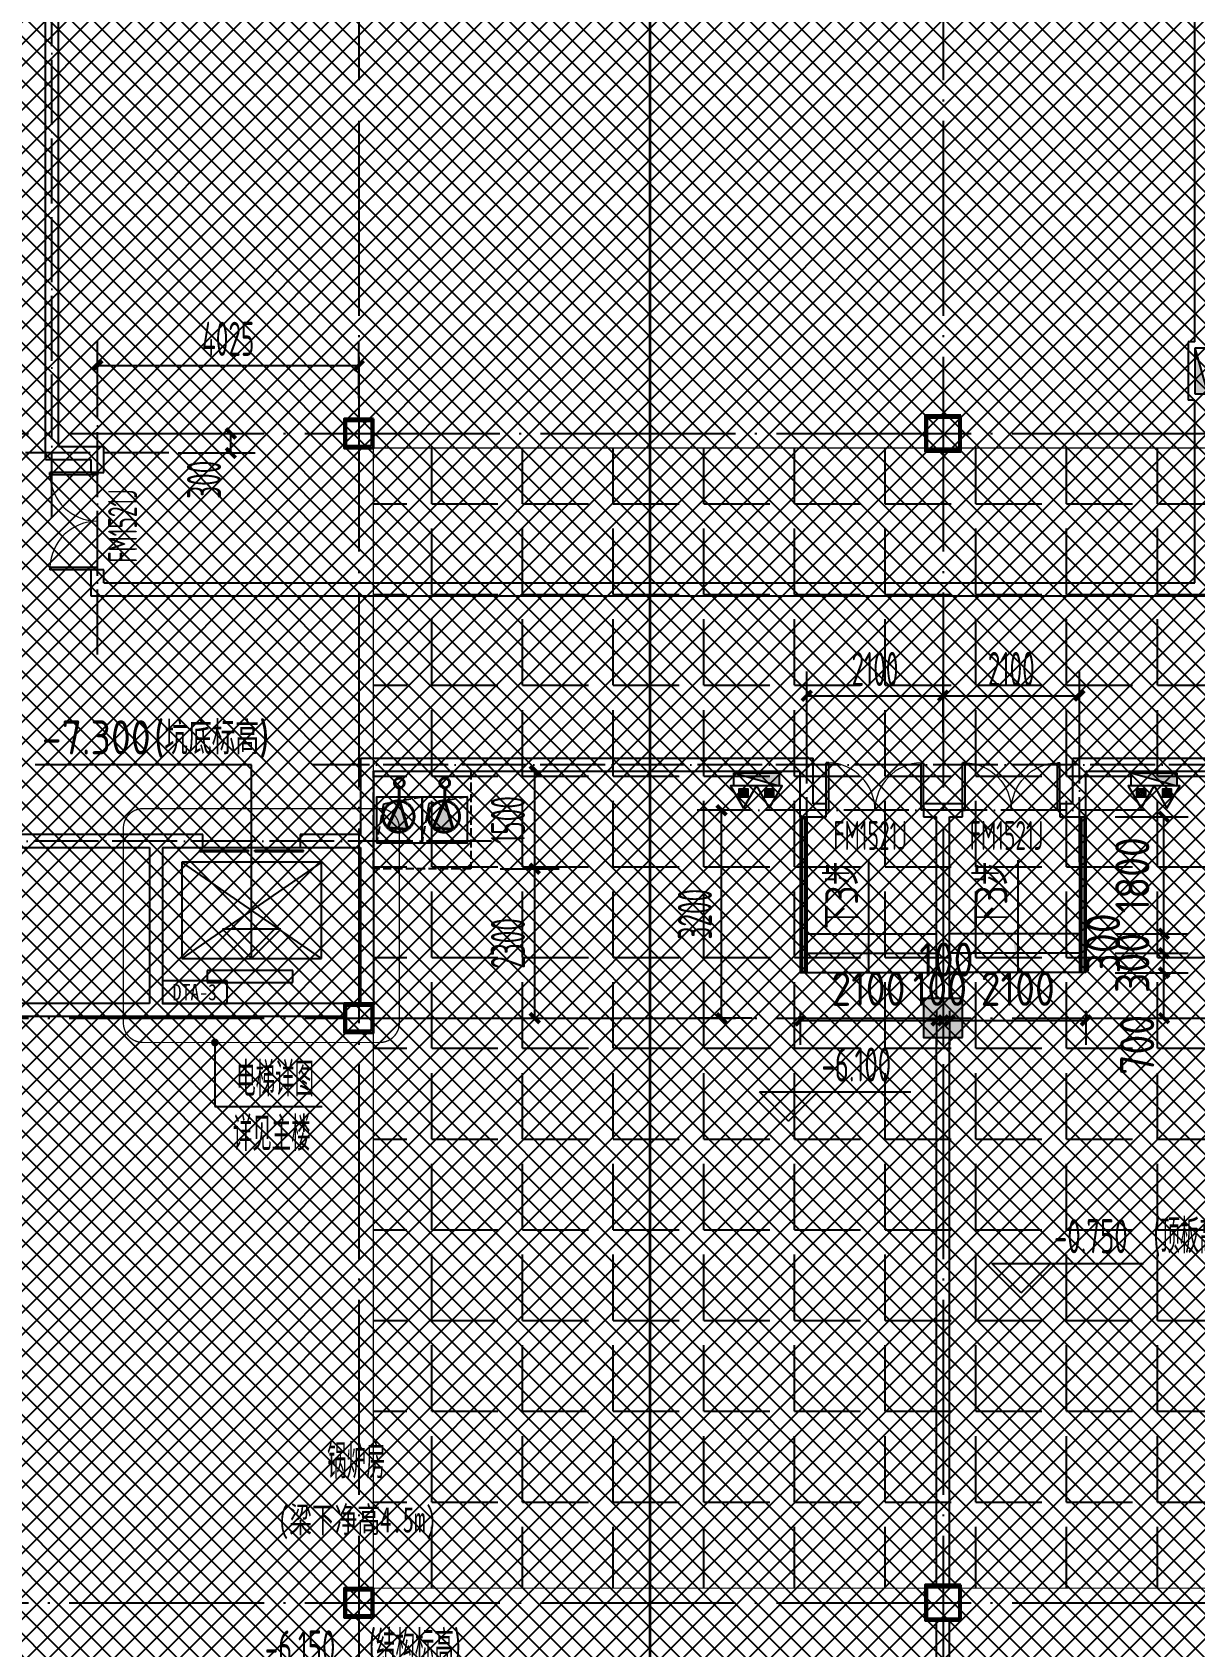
# Model space of a CAD drawing. Extents: x -473190 to 2138458, y -81875 to 2633646.
# Drawn here: x 485709 to 503612, y 97516 to 122368 of the extents above; entities that cross this region are included whole.
import ezdxf
from ezdxf.enums import TextEntityAlignment as Align

# ---------------------------------------------------------------- set-up
doc = ezdxf.new("R2010")
doc.units = 0
doc.header["$LTSCALE"] = 1000
for name, pattern in [('DASH', [0.35, 0.25, -0.1]), ('DOTE', [2.42, 2, -0.2, 0.02, -0.2]), ('排水', [1.1, 1, -0.1])]:
    doc.linetypes.add(name, pattern=pattern)
for name, color, linetype, lineweight in [('A-2F-WALL$0$A-PUB_TEXT', 7, 'Continuous', 15), ('GPS-污水', 2, '排水', 40), ('钢柱', 51, 'Continuous', 35)]:
    doc.layers.add(name, color=color, linetype=linetype, lineweight=lineweight)
for name, color, linetype in [('A-COLUMN', 2, 'Continuous'), ('A-DIM_ELEV', 3, 'Continuous'), ('A-EVTR', 3, 'Continuous'), ('A-ROOM_NAME', 23, 'Continuous'), ('A-WALL', 2, 'Continuous'), ('A-WINDOW', 4, 'Continuous'), ('DIM_ELEV', 3, 'Continuous'), ('DIM_LEAD', 3, 'Continuous'), ('DIM_SYMB', 3, 'Continuous'), ('DOOR_FIRE', 4, 'Continuous'), ('DOOR_FIRE_TEXT', 7, 'Continuous'), ('DOTE', 1, 'DOTE'), ('HANDRAIL', 3, 'Continuous'), ('PUB_DIM', 3, 'Continuous'), ('PUB_HATCH', 8, 'Continuous'), ('PUB_TEXT', 7, 'Continuous'), ('RF-QT', 30, 'Continuous'), ('SPACE', 7, 'Continuous'), ('SRC-03F$0$A-SYMB-NUMB-T', 4, 'Continuous'), ('SRC-03F$0$A-WALL', 7, 'Continuous'), ('W-EQUIP_消火栓', 7, 'Continuous'), ('W-EQUIP_灭火器', 7, 'Continuous'), ('排水', 4, 'Continuous'), ('索引线', 252, 'Continuous'), ('集水坑', 4, 'Continuous')]:
    doc.layers.add(name, color=color, linetype=linetype)
doc.styles.add('8B2_01', font='simhei.ttf', dxfattribs={"width": 0.8})
doc.styles.add('8B2_02', font='tssdeng.shx', dxfattribs={"width": 0.6, "bigfont": 'TSSDCHN.shx'})
doc.styles.add('_TCH_DIM_T3', font='tssdeng.shx', dxfattribs={"width": 0.564706, "bigfont": '@@@tssdchn.shx'})
doc.styles.add('_TCH_WINDOW', font='tssdeng.shx', dxfattribs={"width": 0.8, "height": 3.5, "bigfont": 'tssdchn.shx'})
doc.styles.add('SRC-03F$0$ECADI-TXT', font='simplex.shx', dxfattribs={"bigfont": 'hztxt.shx'})
doc.styles.get("Standard").update_dxf_attribs({"font": 'gbenor.shx', "bigfont": 'gbcbig.shx'})
doc.styles.add('STANDARD_T3', font='gbenor.shx', dxfattribs={"bigfont": 'gbcbig.shx'})
doc.styles.add('黑体', font='simhei.ttf', dxfattribs={"width": 0.65})
doc.dimstyles.new('_TCH_ARCH&&150', dxfattribs={"dimtxt": 525, "dimasz": 150, "dimexe": 375, "dimexo": 450, "dimgap": 150, "dimtad": 1, "dimdec": 0, "dimzin": 0, "dimdsep": 46, "dimtxsty": '_TCH_DIM_T3', "dimblk": 'ARCHTICK', "dimcen": 0.09, "dimclrt": 7, "dimazin": 2, "dimtfac": 1, "dimtdec": 0, "dimtix": 1, "dimtmove": 2, "dimatfit": 3, "dimfxl": 0, "dimtolj": 1, "dimtzin": 0, "dimarcsym": 0})
doc.dimstyles.new('STANDARD&&150', dxfattribs={"dimtxt": 525, "dimasz": 150, "dimexe": 375, "dimexo": 450, "dimgap": 225, "dimtad": 1, "dimdec": 0, "dimzin": 0, "dimdsep": 46, "dimtxsty": 'STANDARD_T3', "dimblk": 'ARCHTICK', "dimcen": 0.09, "dimadec": 0, "dimazin": 0, "dimtfac": 1, "dimtdec": 0, "dimtix": 1, "dimtmove": 2, "dimatfit": 3, "dimfxl": 0, "dimtolj": 1, "dimtzin": 0, "dimarcsym": 0})

# ---------------------------------------------------------------- blocks, each defined once
blk = doc.blocks.new('$SB01_1')
h = blk.add_hatch(color=256)
h.dxf.hatch_style = 1
h.paths.add_polyline_path([(-0.381, -0.323), (0.5, 0), (-0.381, 0.323)])
h.paths.add_polyline_path([(0, 0), (0.002, 0), (0.002, 0.001), (0, 0.001)], flags=24)
h.paths.add_polyline_path([(0, -0.002), (0.003, -0.002), (0.003, -0.001), (0, -0.001)], flags=24)
h.paths.add_polyline_path([(0, -0.003), (0.003, -0.003), (0.003, -0.002), (0, -0.002)], flags=24)
for p, q in [((0.5, 0), (-0.381, 0.323)), ((-0.381, 0.323), (-0.381, -0.323)), ((0.5, 0), (-0.381, -0.323))]:
    blk.add_line(p, q)
blk.add_circle((0, 0), 0.5)
at = {"flags": 1}
for tag, p in [('UNIT', (0, 0)), ('SPEC', (0, -0.002)), ('WHAT', (0, -0.003))]:
    blk.add_attdef(tag, p, '', height=0.001, dxfattribs=at)
blk = doc.blocks.new('人防集水坑')
at = {"layer": 'GPS-污水', "linetype": '排水'}
for p, q in [((307486, 701151), (307284, 701151)), ((307486, 700451), (307284, 700451))]:
    blk.add_line(p, q, dxfattribs=at)
for centre in [(307561, 701151), (307561, 700451)]:
    blk.add_circle(centre, 75, dxfattribs=at)
at = {"layer": '集水坑', "linetype": 'DASH', "ltscale": 0.5}
blk.add_lwpolyline([(306241, 700051), (306241, 701551), (307741, 701551), (307741, 700051)], close=True, dxfattribs=at)
at = {"layer": '集水坑', "linetype": 'Continuous', "ltscale": 0.5}
for points in [[(306641, 701501), (306641, 700801), (307341, 700801), (307341, 701501)], [(306641, 700801), (306641, 700101), (307341, 700101), (307341, 700801)]]:
    blk.add_lwpolyline(points, close=True, dxfattribs=at)
at = {"layer": '集水坑', "linetype": 'DASH', "ltscale": 0.5}
for points in [[(307341, 700801), (307237, 701397), (306641, 701501)], [(307347, 700101), (307243, 700697), (306647, 700801)]]:
    blk.add_lwpolyline(points, dxfattribs=at)
at = {"layer": 'GPS-污水', "linetype": '排水', "xscale": -480.0000000000002, "yscale": 480.0000000000002, "zscale": 480.0000000000002, "rotation": 176.2535374729293}
for p in [(307045, 701164, 0), (307045, 700464, 0)]:
    blk.add_blockref('$SB01_1', p, dxfattribs=at)
blk = doc.blocks.new('_ArchTick')
at = {"color": 0, "linetype": 'ByBlock', "const_width": 0.4}
blk.add_lwpolyline([(-0.5, -0.5), (0.5, 0.5)], dxfattribs=at)
blk = doc.blocks.new('*D5235')
at = {"layer": 'Defpoints', "color": 0, "transparency": 16777216}
for p in [(54909, -75118), (55894, -75118), (54909, -77418)]:
    blk.add_point(p, dxfattribs=at)
at = {"layer": 'PUB_DIM', "color": 0, "lineweight": -2, "transparency": 16777216}
for p, q in [((55359, -75118), (56269, -75118)), ((55894, -77418), (55894, -75118)), ((55359, -77418), (56269, -77418))]:
    blk.add_line(p, q, dxfattribs=at)
at = {"layer": 'PUB_DIM', "color": 0, "lineweight": -2, "transparency": 16777216, "xscale": 150, "yscale": 150, "zscale": 150}
for p, rotation in [((55894, -75118), 90), ((55894, -77418), 270)]:
    blk.add_blockref('_ArchTick', p, dxfattribs=dict(at, rotation=rotation))
at = {"layer": 'PUB_DIM', "color": 7, "transparency": 16777216, "insert": (55481, -76268), "char_height": 525, "attachment_point": 5, "rotation": 90, "style": '_TCH_DIM_T3'}
blk.add_mtext('\\A1;2300', dxfattribs=at)
blk = doc.blocks.new('*D5236')
at = {"layer": 'Defpoints', "color": 0, "transparency": 16777216}
for p in [(54909, -73618), (55894, -73618), (54909, -75118)]:
    blk.add_point(p, dxfattribs=at)
at = {"layer": 'PUB_DIM', "color": 0, "lineweight": -2, "transparency": 16777216}
for p, q in [((55359, -73618), (56269, -73618)), ((55894, -75118), (55894, -73618)), ((55359, -75118), (56269, -75118))]:
    blk.add_line(p, q, dxfattribs=at)
at = {"layer": 'PUB_DIM', "color": 0, "lineweight": -2, "transparency": 16777216, "xscale": 150, "yscale": 150, "zscale": 150}
for p, rotation in [((55894, -73618), 90), ((55894, -75118), 270)]:
    blk.add_blockref('_ArchTick', p, dxfattribs=dict(at, rotation=rotation))
at = {"layer": 'PUB_DIM', "color": 7, "transparency": 16777216, "insert": (55481, -74368), "char_height": 525, "attachment_point": 5, "rotation": 90, "style": '_TCH_DIM_T3'}
blk.add_mtext('\\A1;1500', dxfattribs=at)
blk = doc.blocks.new('A$C00330F2E')
at = {"layer": '钢柱', "color": 4, "lineweight": 35}
for points in [[(18075, -36100), (17625, -36100), (17625, -36550), (18075, -36550)], [(18045, -36520), (17655, -36520), (17655, -36130), (18045, -36130)], [(27125, -36050), (26575, -36050), (26575, -36600), (27125, -36600)], [(27095, -36570), (26605, -36570), (26605, -36080), (27095, -36080)], [(18075, -45100), (17625, -45100), (17625, -45550), (18075, -45550)], [(18045, -45520), (17655, -45520), (17655, -45130), (18045, -45130)], [(18075, -54100), (17625, -54100), (17625, -54550), (18075, -54550)], [(18045, -54520), (17655, -54520), (17655, -54130), (18045, -54130)], [(27125, -54050), (26575, -54050), (26575, -54600), (27125, -54600)], [(27095, -54570), (26605, -54570), (26605, -54080), (27095, -54080)]]:
    blk.add_lwpolyline(points, close=True, dxfattribs=at)
blk = doc.blocks.new('A$C4F5A101F')
at = {"layer": 'DOTE', "color": 16, "linetype": 'DOTE', "ltscale": 1.5}
for p, q in [((-238939.7, 16373.7), (-238939.7, -213765.2)), ((-229939.7, 16373.7), (-229939.7, -213765.2)), ((-297848.4, -39257.4), (-173939.7, -39257.4)), ((-297848.4, -48257.4), (-173939.7, -48257.4)), ((-297848.4, -57257.4), (-173939.7, -57257.4))]:
    blk.add_line(p, q, dxfattribs=at)
blk = doc.blocks.new('*D5502')
at = {"layer": 'Defpoints', "color": 0, "transparency": 16777216}
for p in [(27725, -26337), (25625, -27353), (27725, -27353)]:
    blk.add_point(p, dxfattribs=at)
at = {"layer": 'PUB_DIM', "color": 0, "lineweight": -2, "transparency": 16777216}
for p, q in [((25625, -26903), (25625, -25962)), ((27725, -26903), (27725, -25962)), ((25625, -26337), (27725, -26337))]:
    blk.add_line(p, q, dxfattribs=at)
at = {"layer": 'PUB_DIM', "color": 0, "lineweight": -2, "transparency": 16777216, "xscale": 150, "yscale": 150, "zscale": 150, "rotation": 180}
blk.add_blockref('_ArchTick', (25625, -26337), dxfattribs=at)
at = {"layer": 'PUB_DIM', "color": 0, "lineweight": -2, "transparency": 16777216, "xscale": 150, "yscale": 150, "zscale": 150}
blk.add_blockref('_ArchTick', (27725, -26337), dxfattribs=at)
at = {"layer": 'PUB_DIM', "color": 7, "transparency": 16777216, "insert": (26675, -25925), "char_height": 525, "attachment_point": 5, "style": '_TCH_DIM_T3'}
blk.add_mtext('\\A1;2100', dxfattribs=at)
blk = doc.blocks.new('*D5503')
at = {"layer": 'Defpoints', "color": 0, "transparency": 16777216}
for p in [(29825, -26337), (27725, -27353), (29825, -27353)]:
    blk.add_point(p, dxfattribs=at)
at = {"layer": 'PUB_DIM', "color": 0, "lineweight": -2, "transparency": 16777216}
for p, q in [((27725, -26903), (27725, -25962)), ((29825, -26903), (29825, -25962)), ((27725, -26337), (29825, -26337))]:
    blk.add_line(p, q, dxfattribs=at)
at = {"layer": 'PUB_DIM', "color": 0, "lineweight": -2, "transparency": 16777216, "xscale": 150, "yscale": 150, "zscale": 150, "rotation": 180}
blk.add_blockref('_ArchTick', (27725, -26337), dxfattribs=at)
at = {"layer": 'PUB_DIM', "color": 0, "lineweight": -2, "transparency": 16777216, "xscale": 150, "yscale": 150, "zscale": 150}
blk.add_blockref('_ArchTick', (29825, -26337), dxfattribs=at)
at = {"layer": 'PUB_DIM', "color": 7, "transparency": 16777216, "insert": (28775, -25925), "char_height": 525, "attachment_point": 5, "style": '_TCH_DIM_T3'}
blk.add_mtext('\\A1;2100', dxfattribs=at)
blk = doc.blocks.new('*D5504')
at = {"layer": 'Defpoints', "color": 0, "transparency": 16777216}
for p in [(24314, -28100), (25235, -28100), (25235, -31300)]:
    blk.add_point(p, dxfattribs=at)
at = {"layer": 'PUB_DIM', "color": 0, "lineweight": -2, "transparency": 16777216}
for p, q in [((24785, -28100), (23939, -28100)), ((24314, -31300), (24314, -28100)), ((24785, -31300), (23939, -31300))]:
    blk.add_line(p, q, dxfattribs=at)
at = {"layer": 'PUB_DIM', "color": 0, "lineweight": -2, "transparency": 16777216, "xscale": 150, "yscale": 150, "zscale": 150}
for p, rotation in [((24314, -28100), 90), ((24314, -31300), 270)]:
    blk.add_blockref('_ArchTick', p, dxfattribs=dict(at, rotation=rotation))
at = {"layer": 'PUB_DIM', "color": 7, "transparency": 16777216, "insert": (23902, -29700), "char_height": 525, "attachment_point": 5, "rotation": 90, "style": '_TCH_DIM_T3'}
blk.add_mtext('\\A1;3200', dxfattribs=at)
blk = doc.blocks.new('*D5519')
at = {"layer": 'Defpoints', "color": 0, "transparency": 16777216}
for p in [(15492, -22300), (16755, -22300), (15492, -22600)]:
    blk.add_point(p, dxfattribs=at)
at = {"layer": 'PUB_DIM', "color": 0, "lineweight": -2, "transparency": 16777216}
for p, q in [((15942, -22300), (17130, -22300)), ((16755, -22600), (16755, -22300)), ((15942, -22600), (17130, -22600))]:
    blk.add_line(p, q, dxfattribs=at)
at = {"layer": 'PUB_DIM', "color": 0, "lineweight": -2, "transparency": 16777216, "xscale": 150, "yscale": 150, "zscale": 150}
for p, rotation in [((16755, -22300), 90), ((16755, -22600), 270)]:
    blk.add_blockref('_ArchTick', p, dxfattribs=dict(at, rotation=rotation))
at = {"layer": 'PUB_DIM', "color": 7, "transparency": 16777216, "insert": (16342, -23012), "char_height": 525, "attachment_point": 5, "rotation": 90, "style": '_TCH_DIM_T3'}
blk.add_mtext('\\A1;300', dxfattribs=at)
blk = doc.blocks.new('*D5520')
at = {"layer": 'Defpoints', "color": 0, "transparency": 16777216}
for p in [(18725, -21256), (14700, -22208), (18725, -22208)]:
    blk.add_point(p, dxfattribs=at)
at = {"layer": 'PUB_DIM', "color": 0, "lineweight": -2, "transparency": 16777216}
for p, q in [((14700, -21758), (14700, -20881)), ((18725, -21758), (18725, -20881)), ((14700, -21256), (18725, -21256))]:
    blk.add_line(p, q, dxfattribs=at)
at = {"layer": 'PUB_DIM', "color": 0, "lineweight": -2, "transparency": 16777216, "xscale": 150, "yscale": 150, "zscale": 150, "rotation": 180}
blk.add_blockref('_ArchTick', (14700, -21256), dxfattribs=at)
at = {"layer": 'PUB_DIM', "color": 0, "lineweight": -2, "transparency": 16777216, "xscale": 150, "yscale": 150, "zscale": 150}
blk.add_blockref('_ArchTick', (18725, -21256), dxfattribs=at)
at = {"layer": 'PUB_DIM', "color": 7, "transparency": 16777216, "insert": (16713, -20843), "char_height": 525, "attachment_point": 5, "style": '_TCH_DIM_T3'}
blk.add_mtext('\\A1;4025', dxfattribs=at)
blk = doc.blocks.new('SRC-03F$0$ECADI-TAG-CODE')
at = {"layer": 'SRC-03F$0$A-SYMB-NUMB-T', "color": 1}
blk.add_lwpolyline([(3.41, 8.1), (13.41, 8.1), (13.41, 4.6), (3.41, 4.6)], close=True, dxfattribs=at)
at = {"layer": 'SRC-03F$0$A-SYMB-NUMB-T', "style": 'SRC-03F$0$ECADI-TXT', "width": 0.7}
blk.add_attdef('CODE', text='', height=2.5, dxfattribs=at).set_placement((8.41, 6.35), align=Align.MIDDLE_CENTER)
blk = doc.blocks.new('A$C33CD6E67')
at = {"layer": 'HANDRAIL'}
for points in [[(0, 0), (0, -2400)], [(30, 0), (30, -2400)], [(70, 0), (70, -2400)], [(100, 0), (100, 0), (100, -2400)], [(100, -1800), (2100, -1800)], [(100, -2100), (2100, -2100)], [(0, -2400), (2100, -2400)]]:
    blk.add_lwpolyline(points, dxfattribs=at)
blk = doc.blocks.new('A$C07C2142B')
blk.add_blockref('A$C33CD6E67', (0, 0))
blk = doc.blocks.new('$TwtSys$00000434')
for p, q in [((-0.5, 0.5), (-0.5, -0.5)), ((-0.5, -0.5), (0.5, 0.5)), ((0.5, 0.5), (-0.5, 0.5)), ((0.5, -0.5), (0.5, 0.5)), ((-0.5, -0.5), (0.5, -0.5))]:
    blk.add_line(p, q)
blk.add_solid([(0.5, -0.5), (0.5, 0.5), (-0.5, -0.5)])
blk = doc.blocks.new('$TwtSys$00000546')
h = blk.add_hatch()
h.set_pattern_fill('ANSI31', color=256, scale=200, style=0)
h.set_pattern_definition([(45, (-38543.802, -6670.83), (-17.67767, 17.67767), [])])
h.paths.add_polyline_path([(-65, 174), (65, 174), (65, 44), (-65, 44)])
for points in [[(0, 344), (-198, 0), (198, 0)], [(-65, 174), (65, 174), (65, 44), (-65, 44)]]:
    blk.add_lwpolyline(points, close=True)
blk = doc.blocks.new('ADFASDF')
h = blk.add_hatch()
h.set_pattern_fill('ANSI37', color=8, scale=150)
h.set_pattern_definition([(45, (0, 0), (-168.3798, 168.3798), []), (135, (0, 0), (-168.3798, -168.3798), [])])
h.paths.add_polyline_path([(521397, 239186), (521397, 224886), (539697, 224886), (539697, 169261), (524947, 169261), (524947, 171211), (527822, 171211), (527922, 176611), (501318, 176611), (501125, 109884), (530547, 109887), (530547, 107449), (538188, 100503), (536147, 98236), (540086, 94690), (517812, 69953), (517812, 59790), (482108, 20136), (405247, 20136), (405247, 26086), (391997, 40436), (391997, 64736), (399997, 64738), (399997, 239186), (409022, 239186)])
blk = doc.blocks.new('*D3453')
at = {"layer": 'Defpoints', "color": 0, "transparency": 16777216}
for p in [(501937, 107892), (503138, 107892), (501937, 107192)]:
    blk.add_point(p, dxfattribs=at)
at = {"layer": 'PUB_DIM', "color": 0, "lineweight": -2, "transparency": 16777216}
for p, q in [((502387, 107892), (503513, 107892)), ((503138, 107192), (503138, 107892)), ((502387, 107192), (503513, 107192))]:
    blk.add_line(p, q, dxfattribs=at)
at = {"layer": 'PUB_DIM', "color": 0, "lineweight": -2, "transparency": 16777216, "xscale": 150, "yscale": 150, "zscale": 150}
for p, rotation in [((503138, 107892), 90), ((503138, 107192), 270)]:
    blk.add_blockref('_ArchTick', p, dxfattribs=dict(at, rotation=rotation))
at = {"layer": 'PUB_DIM', "color": 0, "transparency": 16777216, "insert": (502726, 106781), "char_height": 525, "attachment_point": 5, "rotation": 90, "style": 'STANDARD_T3'}
blk.add_mtext('\\A1;700', dxfattribs=at)
blk = doc.blocks.new('*D3454')
at = {"layer": 'Defpoints', "color": 0, "transparency": 16777216}
for p in [(501937, 108192), (503138, 108192), (501937, 107892)]:
    blk.add_point(p, dxfattribs=at)
at = {"layer": 'PUB_DIM', "color": 0, "lineweight": -2, "transparency": 16777216}
for p, q in [((502387, 108192), (503513, 108192)), ((503138, 108192), (503138, 108342)), ((503138, 107892), (503138, 108192)), ((502387, 107892), (503513, 107892)), ((503138, 107892), (503138, 107742))]:
    blk.add_line(p, q, dxfattribs=at)
at = {"layer": 'PUB_DIM', "color": 0, "lineweight": -2, "transparency": 16777216, "xscale": 150, "yscale": 150, "zscale": 150}
for p, rotation in [((503138, 108192), 270), ((503138, 107892), 90)]:
    blk.add_blockref('_ArchTick', p, dxfattribs=dict(at, rotation=rotation))
at = {"layer": 'PUB_DIM', "color": 0, "transparency": 16777216, "insert": (502651, 108042), "char_height": 525, "attachment_point": 5, "rotation": 90, "style": 'STANDARD_T3'}
blk.add_mtext('\\A1;300', dxfattribs=at)
blk = doc.blocks.new('*D3455')
at = {"layer": 'Defpoints', "color": 0, "transparency": 16777216}
for p in [(501937, 108492), (503138, 108492), (501937, 108192)]:
    blk.add_point(p, dxfattribs=at)
at = {"layer": 'PUB_DIM', "color": 0, "lineweight": -2, "transparency": 16777216}
for p, q in [((503138, 108492), (503138, 108642)), ((502387, 108492), (503513, 108492)), ((503138, 108192), (503138, 108492)), ((502387, 108192), (503513, 108192)), ((503138, 108192), (503138, 108042))]:
    blk.add_line(p, q, dxfattribs=at)
at = {"layer": 'PUB_DIM', "color": 0, "lineweight": -2, "transparency": 16777216, "xscale": 150, "yscale": 150, "zscale": 150}
for p, rotation in [((503138, 108492), 270), ((503138, 108192), 90)]:
    blk.add_blockref('_ArchTick', p, dxfattribs=dict(at, rotation=rotation))
at = {"layer": 'PUB_DIM', "color": 0, "transparency": 16777216, "insert": (502201, 108342), "char_height": 525, "attachment_point": 5, "rotation": 90, "style": 'STANDARD_T3'}
blk.add_mtext('\\A1;300', dxfattribs=at)
blk = doc.blocks.new('*D3456')
at = {"layer": 'Defpoints', "color": 0, "transparency": 16777216}
for p in [(501937, 110292), (503138, 110292), (501937, 108492)]:
    blk.add_point(p, dxfattribs=at)
at = {"layer": 'PUB_DIM', "color": 0, "lineweight": -2, "transparency": 16777216}
for p, q in [((502387, 110292), (503513, 110292)), ((503138, 108492), (503138, 110292)), ((502387, 108492), (503513, 108492))]:
    blk.add_line(p, q, dxfattribs=at)
at = {"layer": 'PUB_DIM', "color": 0, "lineweight": -2, "transparency": 16777216, "xscale": 150, "yscale": 150, "zscale": 150}
for p, rotation in [((503138, 110292), 90), ((503138, 108492), 270)]:
    blk.add_blockref('_ArchTick', p, dxfattribs=dict(at, rotation=rotation))
at = {"layer": 'PUB_DIM', "color": 0, "transparency": 16777216, "insert": (502651, 109392), "char_height": 525, "attachment_point": 5, "rotation": 90, "style": 'STANDARD_T3'}
blk.add_mtext('\\A1;1800', dxfattribs=at)
blk = doc.blocks.new('*D3457')
at = {"layer": 'Defpoints', "color": 0, "transparency": 16777216}
for p in [(497537, 107757), (499637, 107757), (499637, 107157)]:
    blk.add_point(p, dxfattribs=at)
at = {"layer": 'PUB_DIM', "color": 0, "lineweight": -2, "transparency": 16777216}
for p, q in [((497537, 107307), (497537, 106782)), ((497537, 107157), (499637, 107157)), ((499637, 107307), (499637, 106782))]:
    blk.add_line(p, q, dxfattribs=at)
at = {"layer": 'PUB_DIM', "color": 0, "lineweight": -2, "transparency": 16777216, "xscale": 150, "yscale": 150, "zscale": 150, "rotation": 180}
blk.add_blockref('_ArchTick', (497537, 107157), dxfattribs=at)
at = {"layer": 'PUB_DIM', "color": 0, "lineweight": -2, "transparency": 16777216, "xscale": 150, "yscale": 150, "zscale": 150}
blk.add_blockref('_ArchTick', (499637, 107157), dxfattribs=at)
at = {"layer": 'PUB_DIM', "color": 0, "transparency": 16777216, "insert": (498587, 107644), "char_height": 525, "attachment_point": 5, "style": 'STANDARD_T3'}
blk.add_mtext('\\A1;2100', dxfattribs=at)
blk = doc.blocks.new('*D3458')
at = {"layer": 'Defpoints', "color": 0, "transparency": 16777216}
for p in [(499637, 107757), (499737, 107757), (499737, 107157)]:
    blk.add_point(p, dxfattribs=at)
at = {"layer": 'PUB_DIM', "color": 0, "lineweight": -2, "transparency": 16777216}
for p, q in [((499637, 107157), (499487, 107157)), ((499637, 107307), (499637, 106782)), ((499637, 107157), (499737, 107157)), ((499737, 107307), (499737, 106782)), ((499737, 107157), (499887, 107157))]:
    blk.add_line(p, q, dxfattribs=at)
at = {"layer": 'PUB_DIM', "color": 0, "lineweight": -2, "transparency": 16777216, "xscale": 150, "yscale": 150, "zscale": 150}
blk.add_blockref('_ArchTick', (499637, 107157), dxfattribs=at)
at = {"layer": 'PUB_DIM', "color": 0, "lineweight": -2, "transparency": 16777216, "xscale": 150, "yscale": 150, "zscale": 150, "rotation": 180}
blk.add_blockref('_ArchTick', (499737, 107157), dxfattribs=at)
at = {"layer": 'PUB_DIM', "color": 0, "transparency": 16777216, "insert": (499687, 107644), "char_height": 525, "attachment_point": 5, "style": 'STANDARD_T3'}
blk.add_mtext('\\A1;100', dxfattribs=at)
blk = doc.blocks.new('*D3459')
at = {"layer": 'Defpoints', "color": 0, "transparency": 16777216}
for p in [(499737, 107757), (499837, 107757), (499837, 107157)]:
    blk.add_point(p, dxfattribs=at)
at = {"layer": 'PUB_DIM', "color": 0, "lineweight": -2, "transparency": 16777216}
for p, q in [((499737, 107157), (499587, 107157)), ((499737, 107307), (499737, 106782)), ((499737, 107157), (499837, 107157)), ((499837, 107307), (499837, 106782)), ((499837, 107157), (499987, 107157))]:
    blk.add_line(p, q, dxfattribs=at)
at = {"layer": 'PUB_DIM', "color": 0, "lineweight": -2, "transparency": 16777216, "xscale": 150, "yscale": 150, "zscale": 150}
blk.add_blockref('_ArchTick', (499737, 107157), dxfattribs=at)
at = {"layer": 'PUB_DIM', "color": 0, "lineweight": -2, "transparency": 16777216, "xscale": 150, "yscale": 150, "zscale": 150, "rotation": 180}
blk.add_blockref('_ArchTick', (499837, 107157), dxfattribs=at)
at = {"layer": 'PUB_DIM', "color": 0, "transparency": 16777216, "insert": (499787, 108094), "char_height": 525, "attachment_point": 5, "style": 'STANDARD_T3'}
blk.add_mtext('\\A1;100', dxfattribs=at)
blk = doc.blocks.new('*D3460')
at = {"layer": 'Defpoints', "color": 0, "transparency": 16777216}
for p in [(499837, 107757), (501937, 107757), (501937, 107157)]:
    blk.add_point(p, dxfattribs=at)
at = {"layer": 'PUB_DIM', "color": 0, "lineweight": -2, "transparency": 16777216}
for p, q in [((499837, 107307), (499837, 106782)), ((499837, 107157), (501937, 107157)), ((501937, 107307), (501937, 106782))]:
    blk.add_line(p, q, dxfattribs=at)
at = {"layer": 'PUB_DIM', "color": 0, "lineweight": -2, "transparency": 16777216, "xscale": 150, "yscale": 150, "zscale": 150, "rotation": 180}
blk.add_blockref('_ArchTick', (499837, 107157), dxfattribs=at)
at = {"layer": 'PUB_DIM', "color": 0, "lineweight": -2, "transparency": 16777216, "xscale": 150, "yscale": 150, "zscale": 150}
blk.add_blockref('_ArchTick', (501937, 107157), dxfattribs=at)
at = {"layer": 'PUB_DIM', "color": 0, "transparency": 16777216, "insert": (500887, 107644), "char_height": 525, "attachment_point": 5, "style": 'STANDARD_T3'}
blk.add_mtext('\\A1;2100', dxfattribs=at)
blk = doc.blocks.new('$DORLIB2D$00000127')
at = {"color": 0}
for points in [[(-0.533, 0.795), (-0.533, 0.69)], [(-0.033, 0.795), (-0.533, 0.795)], [(-0.033, 0.69), (-0.533, 0.69)], [(-0.033, 0.795), (-0.033, 0.69)], [(0.533, 0.795), (0.033, 0.795)], [(0.033, 0.795), (0.033, 0.69)], [(0.533, 0.69), (0.033, 0.69)], [(0.533, 0.795), (0.533, 0.69)], [(0.5, 0.5), (-0.5, 0.5)]]:
    blk.add_lwpolyline(points, dxfattribs=at)
blk = doc.blocks.new('$DorLib2D$00000002')
for p, q in [((-0.5, 0), (-0.5, 0.4875)), ((-0.475, 0.4875), (-0.5, 0.4875)), ((-0.475, 0), (-0.475, 0.4875)), ((0.475, 0), (0.475, 0.4875)), ((0.475, 0.4875), (0.5, 0.4875)), ((0.5, 0), (0.5, 0.4875)), ((-0.5, 0), (-0.475, 0)), ((0.5, 0), (0.475, 0))]:
    blk.add_line(p, q)
at = {"lineweight": 13}
for centre, start, end in [((-0.4875, 0), 0, 88.53072), ((0.4875, 0), 91.46928, 180)]:
    blk.add_arc(centre, 0.4875, start, end, dxfattribs=at)
blk = doc.blocks.new('_FZH')
blk.add_lwpolyline([(-0.5, -0.5), (0.5, -0.5), (0.5, 0.5), (-0.5, 0.5)], close=True)
at = {"layer": 'PUB_HATCH'}
blk.add_solid([(-0.5, -0.5), (0.5, -0.5), (-0.5, 0.5), (0.5, 0.5)], dxfattribs=at)
blk = doc.blocks.new('A$C3672542B')
at = {"layer": '排水', "color": 3, "linetype": 'DASH'}
blk.add_lwpolyline([(56149.2, -76383.7, 0, 0, 0), (55437.3, -75671.8, 160, 0, 0), (55013.1, -75247.6, 0, 0, 0)], format="xyseb", dxfattribs=at)
at = {"layer": '集水坑', "linetype": 'Continuous', "rotation": 90}
blk.add_blockref('人防集水坑', (754959.4, -381359.3), dxfattribs=at)
at = {"layer": 'PUB_DIM'}
for p1, p2, picture, middle in [((54908.7, -75118.2), (54908.7, -73618.2), '*D5236', (55481.1, -74368.2)), ((54908.7, -77418.2), (54908.7, -75118.2), '*D5235', (55481.1, -76268.2))]:
    dim = blk.add_aligned_dim(p1=p1, p2=p2, distance=-984.9, dimstyle='_TCH_ARCH&&150', dxfattribs=at)
    dim.commit()
    dim.dimension.update_dxf_attribs({"geometry": picture, "text_midpoint": middle})
blk = doc.blocks.new('A$C2B5B1B2C')
at = {"layer": 'DOTE', "linetype": 'DOTE', "ltscale": 0.5}
for p, q in [((14000, -23600), (14000, -3500)), ((14700, -25700), (14700, -21500)), ((15800, -22600), (13000, -22600)), ((25625, -28900), (25625, -26400)), ((29825, -28900), (29825, -26400)), ((38250, -27400), (18014.5, -27400)), ((30825, -28100), (24625, -28100)), ((20768.5, -28575), (4350, -28575))]:
    blk.add_line(p, q, dxfattribs=at)
at = {"layer": 'PUB_DIM'}
for p1, p2, distance, picture, middle in [((14700, -22208), (18725, -22208), 952.4, '*D5520', (16712.5, -20843.2)), ((25625, -27353), (27725, -27353), 1015.9, '*D5502', (26675, -25924.6)), ((27725, -27353), (29825, -27353), 1015.9, '*D5503', (28775, -25924.6)), ((25235.5, -31300), (25235.5, -28100), 921, '*D5504', (23902, -29700))]:
    dim = blk.add_aligned_dim(p1=p1, p2=p2, distance=distance, dimstyle='_TCH_ARCH&&150', dxfattribs=at)
    dim.commit()
    dim.dimension.update_dxf_attribs({"geometry": picture, "text_midpoint": middle})
dim = blk.add_linear_dim(base=(16754.5, -22300), p1=(15491.6, -22600), p2=(15491.6, -22300), angle=90, dimstyle='_TCH_ARCH&&150', dxfattribs=at)
dim.commit()
dim.dimension.update_dxf_attribs({"geometry": '*D5519', "text_midpoint": (16342, -23011.7), "dimtype": 161})

msp = doc.modelspace()

# ---------------------------------------------------------------- hatches: boundary and pattern name
h = msp.add_hatch()
h.set_pattern_fill('ANGLE', color=252, scale=400)
h.set_pattern_definition([(0, (544945.8, 327452.8), (0, 1397), [1016, -381]), (90, (544945.8, 327452.8), (-1397, 9e-14), [1016, -381])])
h.paths.add_polyline_path([(513112.2, 98417.4), (490962.2, 98417.4), (490962.2, 115967.4), (513112.2, 115967.4)])
at = {"layer": 'DIM_SYMB'}
for points in [[(498587.2, 107892.4), (498587.2, 108342.4), (498527.2, 108342.4)], [(500887.2, 107892.4), (500887.2, 108342.4), (500827.2, 108342.4)]]:
    msp.add_hatch(color=256, dxfattribs=at).paths.add_polyline_path(points)

# ---------------------------------------------------------------- linework, layer by layer
at = {"linetype": 'DASH', "const_width": 40}
msp.add_lwpolyline([(495222.5, 183234.3), (495222.5, -66868.2)], dxfattribs=at)
at = {"layer": 'A-COLUMN'}
for p, q in [((490962.2, 107417.4), (490512.2, 107417.4)), ((490512.2, 107417.4), (490512.2, 106967.4)), ((490962.2, 106967.4), (490962.2, 107417.4)), ((490512.2, 106967.4), (490962.2, 106967.4)), ((500012.2, 98467.4), (499462.2, 98467.4)), ((499462.2, 98467.4), (499462.2, 97917.4)), ((500012.2, 97917.4), (500012.2, 98467.4)), ((499462.2, 97917.4), (500012.2, 97917.4))]:
    msp.add_line(p, q, dxfattribs=at)
at = {"layer": 'A-DIM_ELEV'}
for p, q in [((497357.4, 105608), (496907.4, 106058)), ((496907.4, 106058), (499241.2, 106058)), ((497357.4, 105608), (497807.4, 106058)), ((500939.3, 102965.5), (500489.3, 103415.5)), ((500489.3, 103415.5), (502823.1, 103415.5)), ((500939.3, 102965.5), (501389.3, 103415.5))]:
    msp.add_line(p, q, dxfattribs=at)
at = {"layer": 'A-EVTR'}
for p, q in [((490162.2, 109592.4), (488012.2, 109592.4)), ((488012.2, 109592.4), (488012.2, 108112.4)), ((490162.2, 108112.4), (488012.2, 109592.4)), ((490162.2, 109592.4), (488012.2, 108112.4)), ((490162.2, 108112.4), (490162.2, 109592.4)), ((488012.2, 108112.4), (490162.2, 108112.4)), ((489722.2, 107927.4), (488402.2, 107927.4)), ((488402.2, 107927.4), (488402.2, 107742.4)), ((489722.2, 107742.4), (489722.2, 107927.4)), ((488402.2, 107742.4), (489722.2, 107742.4))]:
    msp.add_line(p, q, dxfattribs=at)
at = {"layer": 'A-WALL'}
for p, q in [((503612.2, 117604), (503612.2, 131192.4)), ((485912.2, 115792.4), (485912.2, 124992.4)), ((486112.2, 115992.4), (486112.2, 124792.4)), ((503512.2, 117604), (503512.2, 116704)), ((503612.2, 117604), (503512.2, 117604)), ((503612.2, 116704), (503512.2, 116704)), ((503612.2, 113892.4), (503612.2, 116704)), ((486112.2, 115992.4), (486812.2, 115992.4)), ((486812.2, 115592.4), (486812.2, 115992.4)), ((485912.2, 115792.4), (486612.2, 115792.4)), ((486612.2, 115792.4), (486612.2, 115592.4)), ((486612.2, 115592.4), (486812.2, 115592.4)), ((486812.2, 114092.4), (486612.2, 114092.4)), ((486612.2, 114092.4), (486612.2, 113692.4)), ((486812.2, 113892.4), (486812.2, 114092.4)), ((486812.2, 113892.4), (503612.2, 113892.4)), ((486612.2, 113692.4), (503812.2, 113692.4)), ((490762.2, 111192.4), (490762.2, 110017.4)), ((490762.2, 111192.4), (497737.2, 111192.4)), ((497737.2, 110492.4), (497737.2, 111192.4)), ((501737.2, 111192.4), (509387.2, 111192.4)), ((501737.2, 110492.4), (501737.2, 111192.4)), ((490962.2, 110992.4), (490962.2, 109917.4)), ((490962.2, 110992.4), (497537.2, 110992.4)), ((497537.2, 110292.4), (497537.2, 110992.4)), ((501937.2, 110992.4), (509187.2, 110992.4)), ((501937.2, 110292.4), (501937.2, 110992.4)), ((497937.2, 110492.4), (497737.2, 110492.4)), ((497937.2, 110292.4), (497937.2, 110492.4)), ((499737.2, 110492.4), (499437.2, 110492.4)), ((499437.2, 110492.4), (499437.2, 110292.4)), ((500037.2, 110492.4), (499737.2, 110492.4)), ((500037.2, 110292.4), (500037.2, 110492.4)), ((501737.2, 110492.4), (501537.2, 110492.4)), ((501537.2, 110492.4), (501537.2, 110292.4)), ((497537.2, 110292.4), (497937.2, 110292.4)), ((499437.2, 110292.4), (499637.2, 110292.4)), ((499637.2, 107492.4), (499637.2, 110292.4)), ((499837.2, 110292.4), (500037.2, 110292.4)), ((499837.2, 107492.4), (499837.2, 110292.4)), ((501537.2, 110292.4), (501937.2, 110292.4)), ((487612.2, 110017.4), (483162.2, 110017.4)), ((488337.2, 110017.4), (487612.2, 110017.4)), ((488337.2, 109817.4), (488337.2, 110017.4)), ((490762.2, 110017.4), (489837.2, 110017.4)), ((489837.2, 110017.4), (489837.2, 109817.4)), ((490962.2, 109917.4), (490962.2, 107417.4)), ((483162.2, 109817.4), (487512.2, 109817.4)), ((487512.2, 109817.4), (487512.2, 107417.4)), ((487712.2, 109817.4), (488337.2, 109817.4)), ((487712.2, 109817.4), (487712.2, 107417.4)), ((489837.2, 109817.4), (490762.2, 109817.4)), ((490762.2, 109817.4), (490762.2, 107417.4)), ((487512.2, 107417.4), (481962.2, 107417.4)), ((490512.2, 107417.4), (487712.2, 107417.4)), ((487612.2, 107217.4), (481962.2, 107217.4)), ((490512.2, 107217.4), (487612.2, 107217.4)), ((499637.2, 98467.4), (499637.2, 106892.4)), ((499837.2, 98467.4), (499837.2, 106892.4)), ((499637.2, 89417.4), (499637.2, 97917.4)), ((499837.2, 89417.4), (499837.2, 97917.4))]:
    msp.add_line(p, q, dxfattribs=at)
at = {"layer": 'DIM_ELEV'}
for p, q in [((489087.2, 111093.8), (485752.4, 111093.8)), ((489087.2, 108112.4), (489087.2, 111093.8)), ((489087.2, 108112.4), (488637.2, 108562.4)), ((489537.2, 108562.4), (488637.2, 108562.4)), ((489087.2, 108112.4), (489537.2, 108562.4))]:
    msp.add_line(p, q, dxfattribs=at)
at = {"layer": 'DIM_LEAD'}
for p, q in [((488522.3, 106817.4), (488522.3, 105830.6)), ((488522.3, 106817.4), (488522.3, 105830.6)), ((488522.3, 106817.4), (488522.3, 105830.6)), ((488522.3, 106817.4), (488522.3, 105830.6)), ((488522.3, 105830.6), (490171, 105830.6))]:
    msp.add_line(p, q, dxfattribs=at)
at = {"layer": 'DIM_LEAD', "const_width": 60}
msp.add_lwpolyline([(488522.3, 106847.4, 1), (488522.3, 106787.4, 1)], format="xyb", close=True, dxfattribs=at)
msp.add_lwpolyline([(488522.3, 106847.4, 1), (488522.3, 106787.4, 1)], format="xyb", close=True, dxfattribs=at)
msp.add_lwpolyline([(488522.3, 106847.4, 1), (488522.3, 106787.4, 1)], format="xyb", close=True, dxfattribs=at)
msp.add_lwpolyline([(488522.3, 106847.4, 1), (488522.3, 106787.4, 1)], format="xyb", close=True, dxfattribs=at)
at = {"layer": 'DIM_SYMB'}
for points in [[(498587.2, 109625.9), (498587.2, 107892.4)], [(500887.2, 109625.9), (500887.2, 107892.4)]]:
    msp.add_lwpolyline(points, dxfattribs=at)
at = {"layer": '索引线', "linetype": 'DASH', "const_width": 20}
msp.add_lwpolyline([(513112.2, 98417.4), (490962.2, 98417.4), (490962.2, 115967.4), (513112.2, 115967.4)], close=True, dxfattribs=at)
msp.add_lwpolyline([(487412.2, 110417.4), (491062.2, 110417.4, -0.4142136), (491362.2, 110117.4), (491362.2, 107117.4, -0.4142136), (491062.2, 106817.4), (487412.2, 106817.4, -0.4142136), (487112.2, 107117.4), (487112.2, 110117.4, -0.4142136)], format="xyb", close=True, dxfattribs=at)

# ---------------------------------------------------------------- block references
for name, p in [('A$C3672542B', (437553.5, 184610.6)), ('ADFASDF', (49490, -74243.9)), ('A$C2B5B1B2C', (472012.2, 138492.4)), ('A$C00330F2E', (472887.2, 152517.4)), ('A$C00330F2E', (472887.2, 152517.4)), ('A$C07C2142B', (497537.2, 110292.4))]:
    msp.add_blockref(name, p)
at = {"xscale": -1, "rotation": 359.9999999999883}
msp.add_blockref('A$C07C2142B', (501937.2, 110292.4), dxfattribs=at)
at = {"layer": 'A-COLUMN', "xscale": 600, "yscale": 600, "zscale": 600, "rotation": 90}
msp.add_blockref('_FZH', (499737.2, 107192.4), dxfattribs=at)
at = {"layer": 'A-WINDOW', "xscale": 1500, "yscale": 200, "zscale": 200, "rotation": 180}
msp.add_blockref('$DORLIB2D$00000127', (489087.2, 109917.4), dxfattribs=at)
at = {"layer": 'DOOR_FIRE'}
ref = msp.add_blockref('$DorLib2D$00000002', (486712.2, 114842.4), dxfattribs=dict(at, xscale=1500, yscale=1500, zscale=200, rotation=90))
ref.add_attrib('A', 'FM1521J', (487322.7, 114202.7), dxfattribs={"layer": 'DOOR_FIRE_TEXT', "height": 446.25, "rotation": 90, "style": '_TCH_WINDOW', "width": 0.564706})
ref = msp.add_blockref('$DorLib2D$00000002', (498687.2, 110392.4), dxfattribs=dict(at, xscale=1500, yscale=1500, zscale=200, rotation=6.352482486990674e-12))
ref.add_attrib('A', 'FM1521J', (498047.5, 109781.6), dxfattribs={"layer": 'DOOR_FIRE_TEXT', "height": 446.25, "style": '_TCH_WINDOW', "width": 0.564706})
ref = msp.add_blockref('$DorLib2D$00000002', (500787.2, 110392.4), dxfattribs=dict(at, xscale=-1500, yscale=1500, zscale=200, rotation=6.352482486987504e-12))
ref.add_attrib('A', 'FM1521J', (500147.5, 109781.6), dxfattribs={"layer": 'DOOR_FIRE_TEXT', "height": 446.25, "style": '_TCH_WINDOW', "width": 0.564706})
at = {"layer": 'RF-QT'}
msp.add_blockref('A$C4F5A101F', (729676.9, 155449.8), dxfattribs=at)
at = {"layer": 'SRC-03F$0$A-WALL'}
ref = msp.add_blockref('SRC-03F$0$ECADI-TAG-CODE', (489053.1, 106957.4), dxfattribs=dict(at, xscale=-100, yscale=100, zscale=100))
ref.add_attrib('CODE', 'DTA-3', dxfattribs={"layer": 'SRC-03F$0$A-SYMB-NUMB-T', "height": 250, "style": '8B2_01', "width": 0.8}).set_placement((488212.2, 107592.4), align=Align.MIDDLE_CENTER)
at = {"layer": 'W-EQUIP_消火栓', "yscale": 200, "zscale": 700}
for p, xscale, rotation in [((503712.2, 117154), 700, 270), ((496861.4, 110867.4), -700, 180), ((502985.6, 110867.4), -700, 180)]:
    msp.add_blockref('$TwtSys$00000434', p, dxfattribs=dict(at, xscale=xscale, rotation=rotation))
at = {"layer": 'W-EQUIP_灭火器', "rotation": 180.0000000000072}
for p in [(496663, 110767.4), (497059.8, 110767.4), (502787.2, 110767.4), (503184, 110767.4)]:
    msp.add_blockref('$TwtSys$00000546', p, dxfattribs=at)

# ---------------------------------------------------------------- texts
at = {"layer": 'A-2F-WALL$0$A-PUB_TEXT', "style": '8B2_02', "width": 0.6}
for s, p in [('-6.100', (497863.5, 106215.5)), ('(顶板高度)', (502973.1, 103573)), ('-0.750', (501445.4, 103573)), ('-6.150', (489290.6, 97242.4)), ('(结构标高)', (490891, 97242.4))]:
    msp.add_text(s, height=525, dxfattribs=at).set_placement(p)
at = {"layer": 'A-ROOM_NAME', "style": '8B2_02', "width": 0.6}
msp.add_text('锅炉房', height=525, dxfattribs=at).set_placement((490250.7, 100105.7))
at = {"layer": 'PUB_TEXT'}
for s, height, p in [('-7.300', 525, (485856, 111251.3)), ('(坑底标高)', 506.38, (487582.6, 111251.3))]:
    msp.add_text(s, height=height, dxfattribs=at).set_placement(p)
for p in [(498429.7, 108571.1), (500729.7, 108571.1)]:
    msp.add_text('下3步', height=506.38, rotation=90, dxfattribs=at).set_placement(p)
at = {"layer": 'PUB_TEXT', "style": '8B2_02', "width": 0.6}
for s, p in [('电梯详图', (488850.3, 105988.1)), ('详见主楼', (488798.2, 105148.1))]:
    msp.add_text(s, height=525, dxfattribs=at).set_placement(p)
at = {"layer": 'SPACE', "color": 1, "style": '黑体', "width": 0.65}
msp.add_text('(梁下净高4.5m)', height=394.3, dxfattribs=at).set_placement((489492.2, 99274.9))

# ---------------------------------------------------------------- dimensions: what is measured, and where the dimension line sits
at = {"layer": 'PUB_DIM'}
for p1, p2, distance, picture, middle in [((501937.2, 108492.4), (501937.2, 110292.4), -1200.8, '*D3456', (502650.5, 109392.4)), ((501937.2, 107892.4), (501937.2, 108192.4), -1200.8, '*D3454', (502650.5, 108042.4)), ((497537.2, 107756.6), (499637.2, 107756.6), -599.8, '*D3457', (498587.2, 107644.3)), ((499637.2, 107756.6), (499737.2, 107756.6), -599.8, '*D3458', (499687.2, 107644.3)), ((499837.2, 107756.6), (501937.2, 107756.6), -599.8, '*D3460', (500887.2, 107644.3))]:
    dim = msp.add_aligned_dim(p1=p1, p2=p2, distance=distance, dimstyle='STANDARD&&150', dxfattribs=at)
    dim.commit()
    dim.dimension.update_dxf_attribs({"geometry": picture, "text_midpoint": middle})
for base, p1, p2, angle, picture, middle in [((503138, 108492.4), (501937.2, 108192.4), (501937.2, 108492.4), 90, '*D3455', (502200.5, 108342.4)), ((499837.2, 107156.8), (499737.2, 107756.6), (499837.2, 107756.6), 0, '*D3459', (499787.2, 108094.3)), ((503138, 107892.4), (501937.2, 107192.4), (501937.2, 107892.4), 90, '*D3453', (502725.5, 106780.7))]:
    dim = msp.add_linear_dim(base=base, p1=p1, p2=p2, angle=angle, dimstyle='STANDARD&&150', dxfattribs=at)
    dim.commit()
    dim.dimension.update_dxf_attribs({"geometry": picture, "text_midpoint": middle, "dimtype": 129})

doc.saveas('drawing.dxf')
